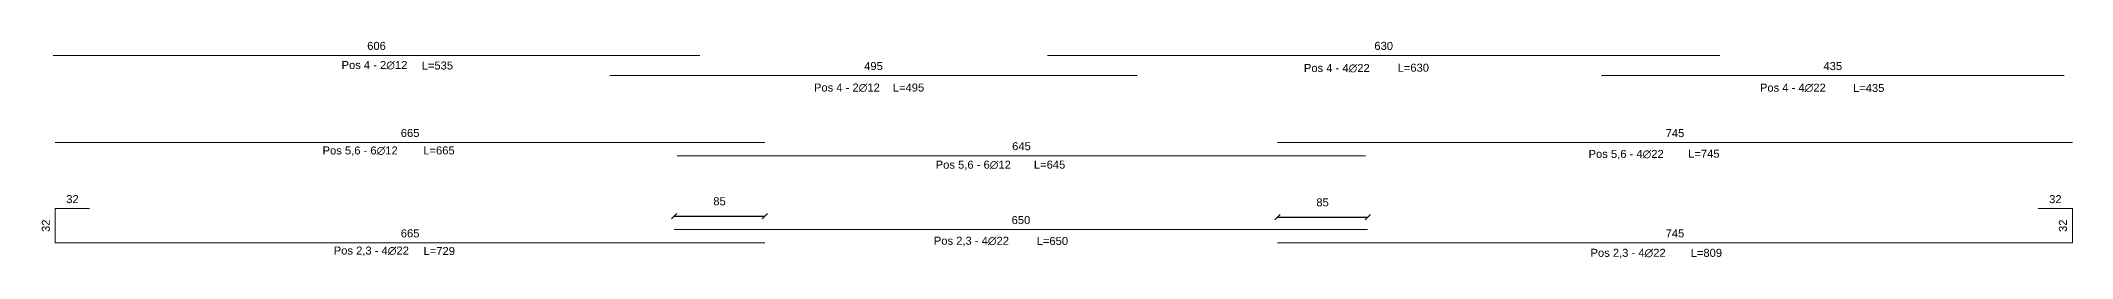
# Model space of a CAD drawing. Header units: millimetres. Extents: x -455371 to 117772, y -78417 to 116564.
# Drawn here: x -104055 to -85012, y 25688 to 27724 of the extents above; entities that cross this region are included whole.
import ezdxf

# ---------------------------------------------------------------- set-up
doc = ezdxf.new("R2010")
doc.units = ezdxf.units.MM
doc.layers.get('0').update_dxf_attribs({"color": 255})
for name, color, linetype, lineweight in [('armature', 5, 'Continuous', 18), ('quote', 5, 'Continuous', 15), ('reggistaffe', 5, 'Continuous', 18), ('Scritte', 7, 'Continuous', 15)]:
    doc.layers.add(name, color=color, linetype=linetype, lineweight=lineweight)
doc.styles.get("Standard").update_dxf_attribs({"font": 'arial.ttf'})
doc.dimstyles.new('per distinte 1 a 50', dxfattribs={"dimtxt": 75, "dimasz": 150, "dimexe": 0.18, "dimexo": 250, "dimgap": 50, "dimtad": 1, "dimdec": 0, "dimlfac": 0.1, "dimzin": 0, "dimdsep": 46, "dimtxsty": 'Standard', "dimblk": 'NONE', "dimcen": 0, "dimse1": 1, "dimse2": 1, "dimsd1": 1, "dimsd2": 1, "dimadec": 0, "dimazin": 0, "dimtfac": 1, "dimtdec": 0, "dimtix": 1, "dimtofl": 0, "dimtmove": 0, "dimatfit": 3, "dimldrblk": 'NONE', "dimfxl": 250, "dimfxlon": 1, "dimtolj": 1, "dimtzin": 0, "dimarcsym": 2})
doc.dimstyles.new('scala1 a 50', dxfattribs={"dimtxt": 75, "dimasz": 50, "dimexe": 0.18, "dimexo": 250, "dimgap": 100, "dimtad": 2, "dimdec": 0, "dimlfac": 0.1, "dimzin": 0, "dimdsep": 46, "dimtxsty": 'Standard', "dimblk": 'OBLIQUE', "dimcen": -100, "dimadec": 0, "dimazin": 0, "dimtfac": 1, "dimtdec": 0, "dimtofl": 0, "dimtmove": 0, "dimatfit": 3, "dimfxl": 250, "dimfxlon": 1, "dimtolj": 1, "dimtzin": 0, "dimarcsym": 0})

# ---------------------------------------------------------------- blocks, each defined once
blk = doc.blocks.new('*D83')
at = {"layer": 'Defpoints', "color": 0, "transparency": 16777216}
for p in [(-103937, 27586), (-97877, 27586), (-97877, 27586)]:
    blk.add_point(p, dxfattribs=at)
at = {"layer": 'quote', "color": 0, "transparency": 16777216, "insert": (-100907, 27675), "char_height": 75, "attachment_point": 5}
blk.add_mtext('\\A1;606', dxfattribs=at)
blk = doc.blocks.new('_None')
blk = doc.blocks.new('*D84')
at = {"layer": 'Defpoints', "color": 0, "transparency": 16777216}
for p in [(-98722, 27398), (-93777, 27398), (-93777, 27398)]:
    blk.add_point(p, dxfattribs=at)
at = {"layer": 'quote', "color": 0, "transparency": 16777216, "insert": (-96249, 27486), "char_height": 75, "attachment_point": 5}
blk.add_mtext('\\A1;495', dxfattribs=at)
blk = doc.blocks.new('*D85')
at = {"layer": 'Defpoints', "color": 0, "transparency": 16777216}
for p in [(-94617, 27586), (-88317, 27586), (-88317, 27586)]:
    blk.add_point(p, dxfattribs=at)
at = {"layer": 'quote', "color": 0, "transparency": 16777216, "insert": (-91467, 27675), "char_height": 75, "attachment_point": 5}
blk.add_mtext('\\A1;630', dxfattribs=at)
blk = doc.blocks.new('*D86')
at = {"layer": 'Defpoints', "color": 0, "transparency": 16777216}
for p in [(-89427, 27398), (-85089, 27398), (-85089, 27398)]:
    blk.add_point(p, dxfattribs=at)
at = {"layer": 'quote', "color": 0, "transparency": 16777216, "insert": (-87258, 27486), "char_height": 75, "attachment_point": 5}
blk.add_mtext('\\A1;435', dxfattribs=at)
blk = doc.blocks.new('*D87')
at = {"layer": 'Defpoints', "color": 0, "transparency": 16777216}
for p in [(-103917, 26771), (-97267, 26771), (-97267, 26771)]:
    blk.add_point(p, dxfattribs=at)
at = {"layer": 'quote', "color": 0, "transparency": 16777216, "insert": (-100592, 26860), "char_height": 75, "attachment_point": 5}
blk.add_mtext('\\A1;665', dxfattribs=at)
blk = doc.blocks.new('*D88')
at = {"layer": 'Defpoints', "color": 0, "transparency": 16777216}
for p in [(-98087, 26648), (-91637, 26648), (-91637, 26648)]:
    blk.add_point(p, dxfattribs=at)
at = {"layer": 'quote', "color": 0, "transparency": 16777216, "insert": (-94862, 26736), "char_height": 75, "attachment_point": 5}
blk.add_mtext('\\A1;645', dxfattribs=at)
blk = doc.blocks.new('*D89')
at = {"layer": 'Defpoints', "color": 0, "transparency": 16777216}
for p in [(-92462, 26771), (-85012, 26771), (-85012, 26771)]:
    blk.add_point(p, dxfattribs=at)
at = {"layer": 'quote', "color": 0, "transparency": 16777216, "insert": (-88737, 26859), "char_height": 75, "attachment_point": 5}
blk.add_mtext('\\A1;745', dxfattribs=at)
blk = doc.blocks.new('*D90')
at = {"layer": 'Defpoints', "color": 0, "transparency": 16777216}
for p in [(-103917, 26153), (-103597, 26153), (-103597, 26153)]:
    blk.add_point(p, dxfattribs=at)
at = {"layer": 'quote', "color": 0, "transparency": 16777216, "insert": (-103757, 26241), "char_height": 75, "attachment_point": 5}
blk.add_mtext('\\A1;32', dxfattribs=at)
blk = doc.blocks.new('*D91')
at = {"layer": 'Defpoints', "color": 0, "transparency": 16777216}
for p in [(-103917, 26153), (-103917, 26153), (-103917, 25833)]:
    blk.add_point(p, dxfattribs=at)
at = {"layer": 'quote', "color": 0, "transparency": 16777216, "insert": (-104006, 25993), "char_height": 75, "attachment_point": 5, "rotation": 90}
blk.add_mtext('\\A1;32', dxfattribs=at)
blk = doc.blocks.new('*D92')
at = {"layer": 'Defpoints', "color": 0, "transparency": 16777216}
for p in [(-103917, 25833), (-97267, 25833), (-97267, 25833)]:
    blk.add_point(p, dxfattribs=at)
at = {"layer": 'quote', "color": 0, "transparency": 16777216, "insert": (-100592, 25921), "char_height": 75, "attachment_point": 5}
blk.add_mtext('\\A1;665', dxfattribs=at)
blk = doc.blocks.new('*D93')
at = {"layer": 'Defpoints', "color": 0, "transparency": 16777216}
for p in [(-98117, 25957), (-91617, 25957), (-91617, 25957)]:
    blk.add_point(p, dxfattribs=at)
at = {"layer": 'quote', "color": 0, "transparency": 16777216, "insert": (-94867, 26045), "char_height": 75, "attachment_point": 5}
blk.add_mtext('\\A1;650', dxfattribs=at)
blk = doc.blocks.new('*D94')
at = {"layer": 'Defpoints', "color": 0, "transparency": 16777216}
for p in [(-92462, 25833), (-85012, 25833), (-85012, 25833)]:
    blk.add_point(p, dxfattribs=at)
at = {"layer": 'quote', "color": 0, "transparency": 16777216, "insert": (-88737, 25921), "char_height": 75, "attachment_point": 5}
blk.add_mtext('\\A1;745', dxfattribs=at)
blk = doc.blocks.new('*D95')
at = {"layer": 'Defpoints', "color": 0, "transparency": 16777216}
for p in [(-85012, 26153), (-85012, 26153), (-85012, 25833)]:
    blk.add_point(p, dxfattribs=at)
at = {"layer": 'quote', "color": 0, "transparency": 16777216, "insert": (-85101, 25993), "char_height": 75, "attachment_point": 5, "rotation": 90}
blk.add_mtext('\\A1;32', dxfattribs=at)
blk = doc.blocks.new('*D96')
at = {"layer": 'Defpoints', "color": 0, "transparency": 16777216}
for p in [(-85332, 26153), (-85332, 26153), (-85012, 26153)]:
    blk.add_point(p, dxfattribs=at)
at = {"layer": 'quote', "color": 0, "transparency": 16777216, "insert": (-85172, 26241), "char_height": 75, "attachment_point": 5}
blk.add_mtext('\\A1;32', dxfattribs=at)
blk = doc.blocks.new('_Oblique')
at = {"color": 0, "linetype": 'ByBlock', "lineweight": -2}
blk.add_line((-0.5, -0.5), (0.5, 0.5), dxfattribs=at)
blk = doc.blocks.new('*D100')
at = {"layer": 'Defpoints', "color": 0, "transparency": 16777216}
for p in [(-98117, 25957), (-97267, 26083), (-97267, 25957)]:
    blk.add_point(p, dxfattribs=at)
at = {"layer": 'quote', "color": 0, "lineweight": -2, "transparency": 16777216}
for p, q in [((-98117, 26083), (-98117, 26083)), ((-98117, 26083), (-97267, 26083)), ((-97267, 26083), (-97267, 26083))]:
    blk.add_line(p, q, dxfattribs=at)
at = {"layer": 'quote', "color": 0, "lineweight": -2, "transparency": 16777216, "xscale": 50, "yscale": 50, "zscale": 50, "rotation": 180}
blk.add_blockref('_Oblique', (-98117, 26083), dxfattribs=at)
at = {"layer": 'quote', "color": 0, "lineweight": -2, "transparency": 16777216, "xscale": 50, "yscale": 50, "zscale": 50}
blk.add_blockref('_Oblique', (-97267, 26083), dxfattribs=at)
at = {"layer": 'quote', "color": 0, "transparency": 16777216, "insert": (-97692, 26221), "char_height": 75, "attachment_point": 5}
blk.add_mtext('\\A1;85', dxfattribs=at)
blk = doc.blocks.new('*D101')
at = {"layer": 'Defpoints', "color": 0, "transparency": 16777216}
for p in [(-92462, 25957), (-91617, 26072), (-91617, 25957)]:
    blk.add_point(p, dxfattribs=at)
at = {"layer": 'quote', "color": 0, "lineweight": -2, "transparency": 16777216}
for p, q in [((-92462, 26072), (-92462, 26073)), ((-92462, 26072), (-91617, 26072)), ((-91617, 26072), (-91617, 26073))]:
    blk.add_line(p, q, dxfattribs=at)
at = {"layer": 'quote', "color": 0, "lineweight": -2, "transparency": 16777216, "xscale": 50, "yscale": 50, "zscale": 50, "rotation": 180}
blk.add_blockref('_Oblique', (-92462, 26072), dxfattribs=at)
at = {"layer": 'quote', "color": 0, "lineweight": -2, "transparency": 16777216, "xscale": 50, "yscale": 50, "zscale": 50}
blk.add_blockref('_Oblique', (-91617, 26072), dxfattribs=at)
at = {"layer": 'quote', "color": 0, "transparency": 16777216, "insert": (-92040, 26211), "char_height": 75, "attachment_point": 5}
blk.add_mtext('\\A1;85', dxfattribs=at)

msp = doc.modelspace()

# ---------------------------------------------------------------- linework, layer by layer
at = {"layer": 'armature'}
for points in [[(-103917.5, 25833), (-103917.5, 26153), (-103597.5, 26153)], [(-85012.5, 25833), (-85012.5, 26153), (-85332.5, 26153)], [(-91617.5, 25956.6), (-98117.5, 25956.6)], [(-103917.5, 25833), (-97267.5, 25833)], [(-92462.5, 25833), (-85012.5, 25833), (-85012.5, 25833)]]:
    msp.add_lwpolyline(points, dxfattribs=at)
at = {"layer": 'reggistaffe'}
for points in [[(-97876.5, 27586.4), (-98746.5, 27586.4), (-103937.1, 27586.4), (-103937.1, 27586.4)], [(-94617, 27586.4), (-89135.6, 27586.4), (-88317, 27586.4)], [(-98721.5, 27397.8), (-94617, 27397.8), (-93776.5, 27397.8)], [(-89427.1, 27397.8), (-85089.2, 27397.8), (-85089.2, 27397.8)], [(-103917.5, 26771.3), (-97267.5, 26771.3)], [(-92462.5, 26771.3), (-85012.5, 26771.3), (-85012.5, 26771.3)], [(-91637.5, 26647.7), (-98087.5, 26647.7)]]:
    msp.add_lwpolyline(points, dxfattribs=at)

# ---------------------------------------------------------------- texts
at = {"layer": 'Scritte', "char_height": 75, "attachment_point": 1}
for s, width, insert in [('Pos 4 - 2∅12 ', 836.053, (-101234.7, 27534)), ('L=535', 511.312, (-100483.7, 27529.2)), ('Pos 4 - 4∅22 ', 1030.152, (-92214.9, 27506.1)), ('L=630', 511.312, (-91336.8, 27508.7)), ('Pos 4 - 2∅12 ', 739.096, (-96806.8, 27323.3)), ('L=495', 511.312, (-96067.7, 27323.2)), ('Pos 4 - 4∅22 ', 736.25, (-87940.8, 27322.1)), ('L=435', 511.312, (-87068.3, 27319.1)), ('Pos 5,6 - 6∅12 ', 812.348, (-101412.5, 26734.5)), ('L=665', 511.312, (-100468.8, 26734.9)), ('Pos 5,6 - 4∅22 ', 819.557, (-89546.8, 26701.9)), ('L=745', 511.312, (-88613.4, 26704.2)), ('Pos 5,6 - 6∅12 ', 1162.475, (-95665.9, 26601.3)), ('L=645', 511.312, (-94745.5, 26602)), ('Pos 2,3 - 4∅22 ', 841.947, (-101307.8, 25797.8)), ('L=729', 511.312, (-100465.9, 25793.9)), ('Pos 2,3 - 4∅22 ', 918.18, (-95683.4, 25889.7)), ('L=650', 511.312, (-94719.5, 25887.9)), ('Pos 2,3 - 4∅22 ', 832.935, (-89528.9, 25777)), ('L=809', 511.312, (-88589.8, 25776.4))]:
    msp.add_mtext_dynamic_manual_height_columns(s, width=width, gutter_width=12.5, heights=[0], dxfattribs=dict(at, insert=insert))

# ---------------------------------------------------------------- dimensions: what is measured, and where the dimension line sits
at = {"layer": 'quote'}
for base, p1, p2, dimstyle, picture, middle in [((-97876.5, 27586.4), (-103937.1, 27586.4), (-97876.5, 27586.4), 'per distinte 1 a 50', '*D83', (-100906.8, 27674.7)), ((-88317, 27586.4), (-94617, 27586.4), (-88317, 27586.4), 'per distinte 1 a 50', '*D85', (-91467, 27674.7)), ((-93776.5037544, 27397.8370127), (-98721.5037544, 27397.8370127), (-93776.5037544, 27397.8370127), 'per distinte 1 a 50', '*D84', (-96249.0037544, 27486.1299868)), ((-97267.5, 26771.3), (-103917.5, 26771.3), (-97267.5, 26771.3), 'per distinte 1 a 50', '*D87', (-100592.5, 26859.6)), ((-85012.5, 26771.3), (-92462.5, 26771.3), (-85012.5, 26771.3), 'per distinte 1 a 50', '*D89', (-88737.5, 26859.5)), ((-91637.5, 26647.7), (-98087.5, 26647.7), (-91637.5, 26647.7), 'per distinte 1 a 50', '*D88', (-94862.5, 26736)), ((-103597.5, 26153), (-103917.5, 26153), (-103597.5, 26153), 'per distinte 1 a 50', '*D90', (-103757.5, 26241.3)), ((-85332.5, 26153), (-85012.5, 26153), (-85332.5, 26153), 'per distinte 1 a 50', '*D96', (-85172.5, 26241.3)), ((-97267.5, 26082.7), (-98117.5, 25956.6), (-97267.5, 25956.6), 'scala1 a 50', '*D100', (-97692.5, 26221)), ((-91617.5, 25956.6), (-98117.5, 25956.6), (-91617.5, 25956.6), 'per distinte 1 a 50', '*D93', (-94867.5, 26044.9)), ((-91617.4613157, 26072.4089586), (-92462.4613157, 25956.6318406), (-91617.4613157, 25956.6318406), 'scala1 a 50', '*D101', (-92039.9613157, 26210.7019327)), ((-97267.5, 25833), (-103917.5, 25833), (-97267.5, 25833), 'per distinte 1 a 50', '*D92', (-100592.5, 25921.3)), ((-85012.5, 25833), (-92462.5, 25833), (-85012.5, 25833), 'per distinte 1 a 50', '*D94', (-88737.5, 25921.2))]:
    dim = msp.add_linear_dim(base=base, p1=p1, p2=p2, dimstyle=dimstyle, dxfattribs=at)
    dim.commit()
    dim.dimension.update_dxf_attribs({"geometry": picture, "text_midpoint": middle})
dim = msp.add_linear_dim(base=(-85089.2, 27397.8), p1=(-89427.1, 27397.8), p2=(-85089.2, 27397.8), text='435', dimstyle='per distinte 1 a 50', dxfattribs=at)
dim.commit()
dim.dimension.update_dxf_attribs({"geometry": '*D86', "text_midpoint": (-87258.2, 27486.2)})
for base, p1, p2, picture, middle in [((-103917.5, 26153), (-103917.5, 25833), (-103917.5, 26153), '*D91', (-104005.8, 25993)), ((-85012.5, 26153), (-85012.5, 25833), (-85012.5, 26153), '*D95', (-85100.8, 25993))]:
    dim = msp.add_linear_dim(base=base, p1=p1, p2=p2, angle=90, dimstyle='per distinte 1 a 50', dxfattribs=at)
    dim.commit()
    dim.dimension.update_dxf_attribs({"geometry": picture, "text_midpoint": middle})

doc.saveas('drawing.dxf')
